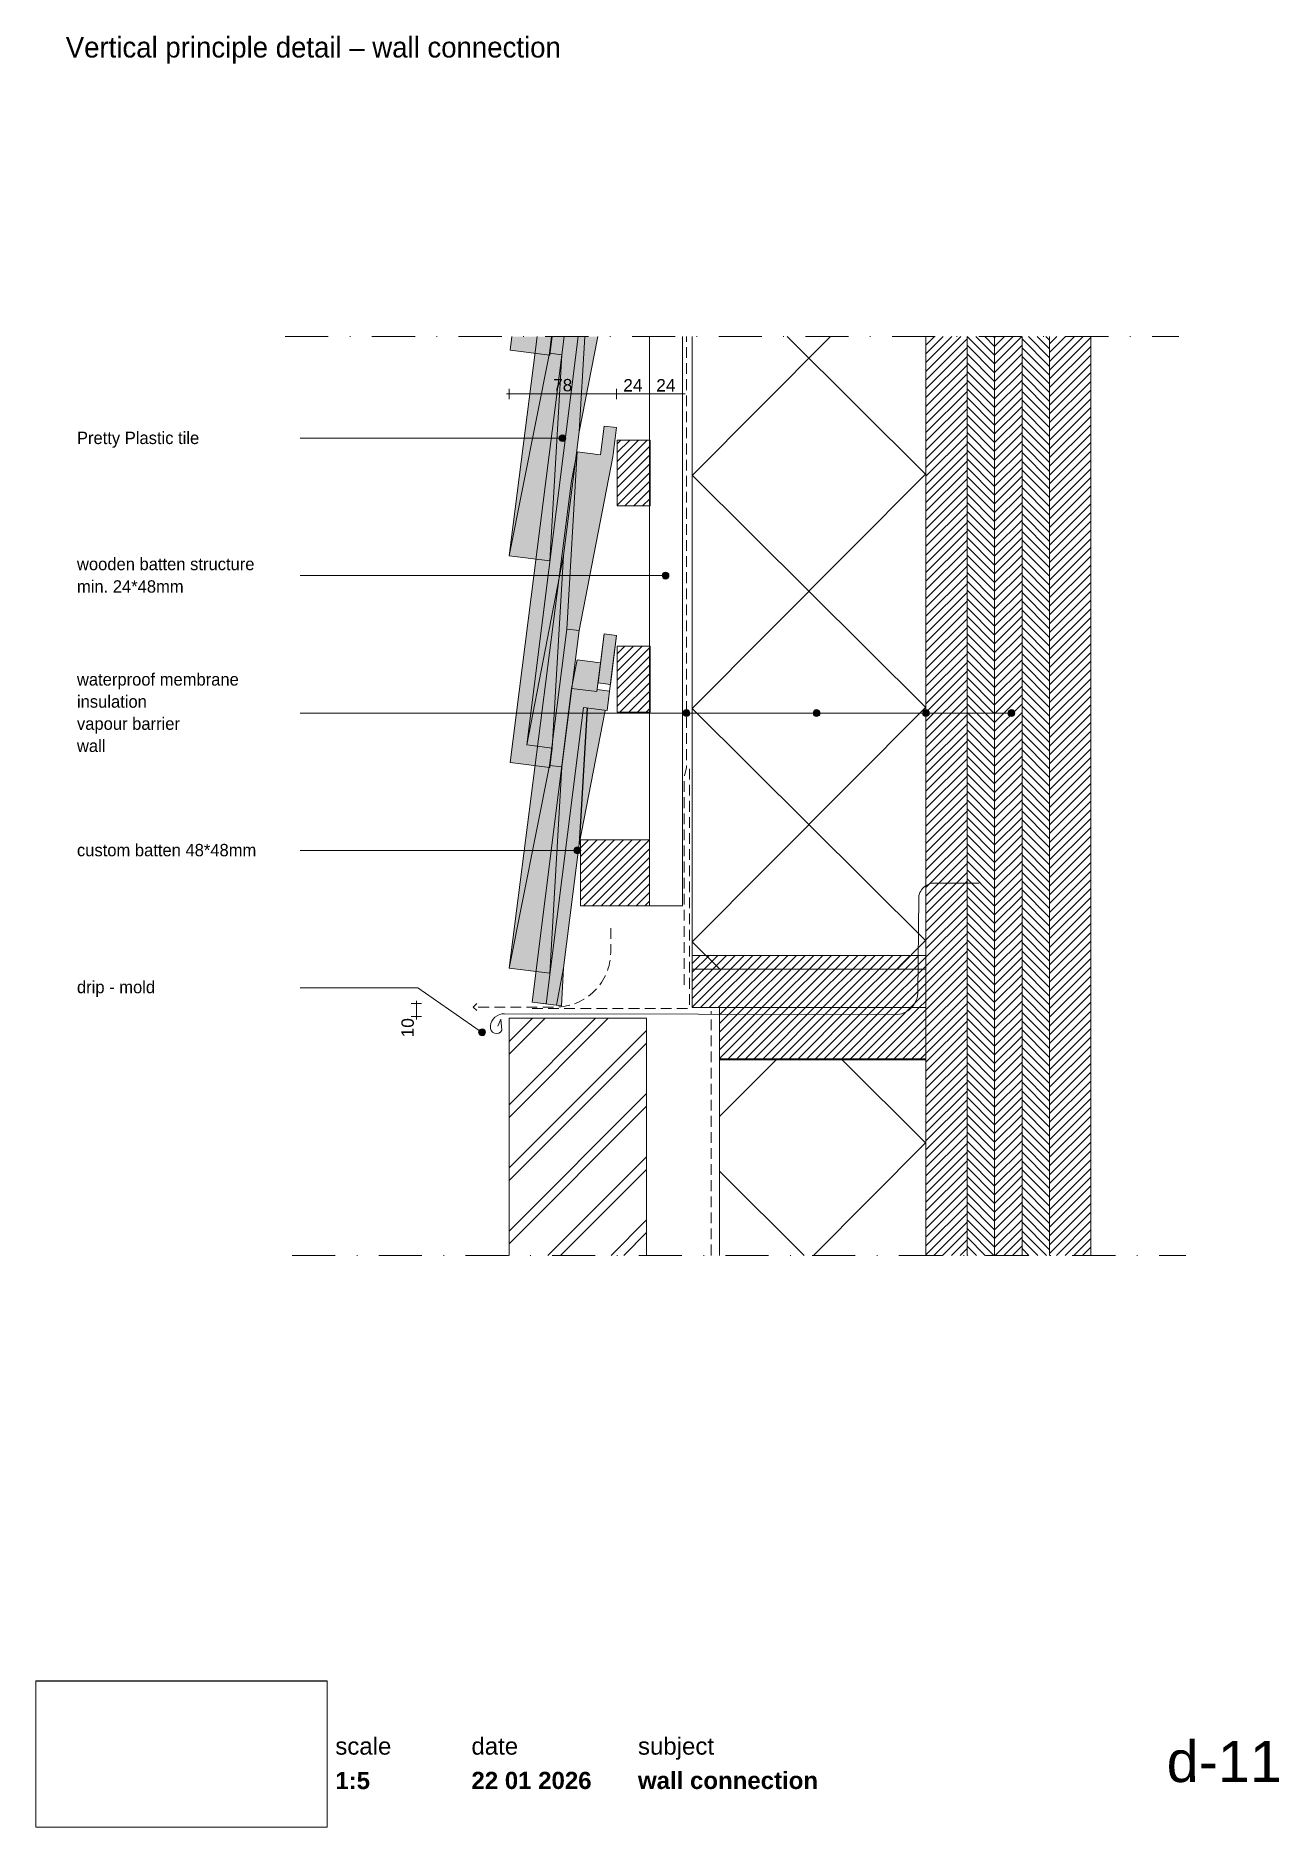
# Paper-space layout 'd-11 wall connection' of a CAD drawing. Header units: millimetres. Extents: x 14 to 195, y 11 to 272.
import ezdxf
from ezdxf.xclip import XClip

# ---------------------------------------------------------------- set-up
doc = ezdxf.new("R2010")
doc.units = ezdxf.units.MM
doc.header["$MEASUREMENT"] = 0
doc.header["$XCLIPFRAME"] = 0
for name, pattern in [('B0302', [12.51, 6.26, -3.125, 0, -3.125]), ('B0701', [2.3412, 1.56, -0.7812]), ('Wipeout_Contour', [1000, 0, -1000])]:
    doc.linetypes.add(name, pattern=pattern)
for name, color, linetype in [('#01', 7, 'Continuous'), ('00 tegels', 7, 'Continuous'), ('Dim - 1_50_100', 7, 'Continuous'), ('Info - 1_50_100', 7, 'Continuous'), ('Info - 1_5_10', 7, 'Continuous'), ('Info - Nederlands', 7, 'Continuous')]:
    doc.layers.add(name, color=color, linetype=linetype)
doc.styles.add('GENERATED_STYLE_1', font='HelveticaNeue.ttc')
doc.styles.add('GENERATED_STYLE_2', font='HelveticaNeue.ttc')
doc.styles.add('GENERATED_STYLE_3', font='Helvetica.ttc')
doc.styles.add('GENERATED_STYLE_4', font='')
doc.styles.get('GENERATED_STYLE_4').set_extended_font_data('Work Sans')
picture_1 = doc.add_image_def('image1.png', size_in_pixel=(317, 159))
pattern_1 = [(45, (-1918.2844, -121.5242), (-0.6363961, 0.6363961), [])]
pattern_2 = [(315, (-1918.2844, -121.5242), (0.6363961, 0.6363961), [])]

# ---------------------------------------------------------------- blocks, each defined once
blk = doc.blocks.new('Drawing_1_1', base_point=(-200, 60))
at = {"color": 2, "linetype": 'Continuous', "lineweight": 0}
for s, insert, char_height, attachment_point, style in [('\\A1;{\\pql;\\fHelvetica Neue|b0|i0|c0|p0;\\W1.000000;date}', (77.08, 24.14), 2.5, 1, 'GENERATED_STYLE_1'), ('\\A1;{\\pql;\\fHelvetica Neue|b0|i0|c0|p0;\\W1.000000;subject}', (101.31, 24.14), 2.5, 1, 'GENERATED_STYLE_1'), ('\\A1;{\\pqr;\\fHelvetica Neue|b0|i0|c0|p0;\\W1.000000;d-11}', (195, 23.65), 6, 3, 'GENERATED_STYLE_1'), ('\\A1;{\\pql;\\fHelvetica Neue|b1|i0|c0|p0;\\W1.000000;1:5}', (57.28, 19.12), 2.5, 1, 'GENERATED_STYLE_2'), ('\\A1;{\\pql;\\fHelvetica Neue|b1|i0|c0|p0;\\W1.000000;22 01 2026}', (77.08, 19.14), 2.5, 1, 'GENERATED_STYLE_2'), ('\\A1;{\\pql;\\fHelvetica Neue|b1|i0|c0|p0;\\W1.000000;wall connection}', (101.31, 19.14), 2.5, 1, 'GENERATED_STYLE_2')]:
    blk.add_mtext(s, dxfattribs=dict(at, insert=insert, char_height=char_height, attachment_point=attachment_point, style=style))
at = {"color": 254, "linetype": 'Wipeout_Contour', "lineweight": 0, "ltscale": 174.062972}
blk.add_wipeout([(13.71, 11.09), (56.11, 11.09), (56.11, 32.35), (13.71, 32.35)], dxfattribs=at)
at = {"color": 2, "linetype": 'Continuous', "lineweight": 0, "insert": (57.28, 24.14), "char_height": 2.5, "attachment_point": 1, "style": 'GENERATED_STYLE_1'}
blk.add_mtext('\\A1;{\\pql;\\fHelvetica Neue|b0|i0|c0|p0;\\W1.000000;scale}', dxfattribs=at)
at = {"color": 9, "lineweight": 0}
image = blk.add_image(picture_1, insert=(13.71, 11.09), size_in_units=(42.4, 21.27), dxfattribs=at)
image.set_boundary_path([(-0.5, -0.5), (316.5, 158.5)])
blk = doc.blocks.new('Drawing_2_1', base_point=(-1918.28, -121.52))
at = {"layer": '#01', "linetype": 'Continuous', "lineweight": 0, "true_color": 0x000000}
for points in [[(89.82, 213.23), (89.86, 213.04), (89.97, 212.88), (90.13, 212.77), (90.32, 212.73), (90.51, 212.77), (90.67, 212.88), (90.78, 213.04), (90.82, 213.23), (90.78, 213.42), (90.67, 213.58), (90.51, 213.69), (90.32, 213.73), (90.13, 213.69), (89.97, 213.58), (89.86, 213.42)], [(104.82, 193.23), (104.86, 193.04), (104.97, 192.88), (105.13, 192.77), (105.32, 192.73), (105.52, 192.77), (105.68, 192.88), (105.79, 193.04), (105.82, 193.23), (105.79, 193.42), (105.68, 193.58), (105.52, 193.69), (105.32, 193.73), (105.13, 193.69), (104.97, 193.58), (104.86, 193.42)], [(107.86, 173.23), (107.9, 173.04), (108.01, 172.88), (108.17, 172.77), (108.36, 172.73), (108.55, 172.77), (108.71, 172.88), (108.82, 173.04), (108.86, 173.23), (108.82, 173.42), (108.71, 173.58), (108.55, 173.69), (108.36, 173.73), (108.17, 173.69), (108.01, 173.58), (107.9, 173.42)], [(126.8, 173.23), (126.83, 173.04), (126.94, 172.88), (127.11, 172.77), (127.3, 172.73), (127.49, 172.77), (127.65, 172.88), (127.76, 173.04), (127.8, 173.23), (127.76, 173.42), (127.65, 173.58), (127.49, 173.69), (127.3, 173.73), (127.11, 173.69), (126.94, 173.58), (126.83, 173.42)], [(142.69, 173.23), (142.73, 173.04), (142.83, 172.88), (143, 172.77), (143.19, 172.73), (143.38, 172.77), (143.54, 172.88), (143.65, 173.04), (143.69, 173.23), (143.65, 173.42), (143.54, 173.58), (143.38, 173.69), (143.19, 173.73), (143, 173.69), (142.83, 173.58), (142.73, 173.42)], [(155.13, 173.23), (155.17, 173.04), (155.27, 172.88), (155.44, 172.77), (155.63, 172.73), (155.82, 172.77), (155.98, 172.88), (156.09, 173.04), (156.13, 173.23), (156.09, 173.42), (155.98, 173.58), (155.82, 173.69), (155.63, 173.73), (155.44, 173.69), (155.27, 173.58), (155.17, 173.42)], [(92, 153.23), (92.04, 153.04), (92.15, 152.88), (92.31, 152.77), (92.5, 152.73), (92.7, 152.77), (92.86, 152.88), (92.97, 153.04), (93, 153.23), (92.97, 153.42), (92.86, 153.58), (92.7, 153.69), (92.5, 153.73), (92.31, 153.69), (92.15, 153.58), (92.04, 153.42)], [(78.13, 126.77), (78.17, 126.58), (78.28, 126.41), (78.44, 126.31), (78.63, 126.27), (78.82, 126.31), (78.98, 126.41), (79.09, 126.58), (79.13, 126.77), (79.09, 126.96), (78.98, 127.12), (78.82, 127.23), (78.63, 127.27), (78.44, 127.23), (78.28, 127.12), (78.17, 126.96)]]:
    blk.add_hatch(color=18, dxfattribs=at).paths.add_polyline_path(points)
at = {"layer": '00 tegels', "linetype": 'Continuous', "lineweight": 0, "true_color": 0xffffff}
for points in [[(86.65, 228.02), (82.56, 196.11), (88.49, 195.36), (90.23, 225.38), (90.57, 228.02)], [(92.63, 228.02), (85.14, 168.6), (88.84, 168.13), (90.49, 196.14), (92.88, 214.74), (95.46, 228.02)], [(88.49, 135.36), (90.23, 165.38), (92.74, 185.22), (97.66, 210.53), (98.2, 214.77), (96.4, 215), (95.87, 210.79), (92.48, 211.22), (91.64, 207), (82.56, 136.11)], [(92.47, 180.97), (91.65, 176.8), (95.34, 176.34), (95.87, 180.55)], [(90.17, 130.62), (90.49, 136.14), (92.88, 154.74), (96.55, 173.62), (93.39, 174.02), (87.95, 130.9)]]:
    blk.add_hatch(color=7, dxfattribs=at).paths.add_polyline_path(points)
at = {"layer": '00 tegels', "linetype": 'Continuous', "lineweight": 0, "true_color": 0xe4e7e8}
for points in [[(82.73, 166.05), (88.49, 165.32), (88.84, 168.13), (85.14, 168.6), (92.63, 228.02), (90.55, 228.02)], [(82.73, 226.05), (88.49, 225.32), (88.83, 228.02), (82.98, 228.02)], [(98.19, 184.53), (96.4, 184.76), (95.5, 177.63), (97.29, 177.4)], [(91.65, 176.8), (85.9, 131.16), (87.95, 130.9), (93.39, 174.02), (96.82, 173.59), (97.17, 176.41), (95.38, 176.64), (95.34, 176.34)]]:
    blk.add_hatch(color=254, dxfattribs=at).paths.add_polyline_path(points)
at = {"layer": 'Info - 1_50_100', "linetype": 'Continuous', "lineweight": 0, "true_color": 0x000000}
h = blk.add_hatch(dxfattribs=at)
h.set_pattern_fill('415_Isolatie_ruit_0001', color=18, style=0, pattern_type=2)
h.set_pattern_definition([(45.152, (109.188, 241.745), (-16.9703, 16.8807), []), (135.152, (109.188, 241.745), (16.9703, 17.0605), [])])
h.paths.add_polyline_path([(143.19, 228.02), (109.19, 228.02), (109.19, 135.95), (143.19, 135.95)])
h = blk.add_hatch(dxfattribs=at)
h.set_pattern_fill('310_Naaldhout__01__0001', color=18, style=0, pattern_type=2)
h.set_pattern_definition(pattern_1)
h.paths.add_polyline_path([(143.19, 94.3), (149.19, 94.3), (149.19, 228.02), (143.19, 228.02)])
h = blk.add_hatch(dxfattribs=at)
h.set_pattern_fill('310_Naaldhout__02__0001', color=18, style=0, pattern_type=2)
h.set_pattern_definition(pattern_2)
h.paths.add_polyline_path([(149.19, 94.3), (153.19, 94.3), (153.19, 228.02), (149.19, 228.02)])
h = blk.add_hatch(dxfattribs=at)
h.set_pattern_fill('310_Naaldhout__01__0001', color=18, style=0, pattern_type=2)
h.set_pattern_definition(pattern_1)
h.paths.add_polyline_path([(153.19, 94.3), (157.19, 94.3), (157.19, 228.02), (153.19, 228.02)])
h = blk.add_hatch(dxfattribs=at)
h.set_pattern_fill('310_Naaldhout__02__0001', color=18, style=0, pattern_type=2)
h.set_pattern_definition(pattern_2)
h.paths.add_polyline_path([(157.19, 94.3), (161.19, 94.3), (161.19, 228.02), (157.19, 228.02)])
h = blk.add_hatch(dxfattribs=at)
h.set_pattern_fill('310_Naaldhout__01__0001', color=18, style=0, pattern_type=2)
h.set_pattern_definition(pattern_1)
h.paths.add_polyline_path([(161.19, 94.3), (167.19, 94.3), (167.19, 228.02), (161.19, 228.02)])
h = blk.add_hatch(dxfattribs=at)
h.set_pattern_fill('310_Naaldhout__01__0001', color=18, style=0, pattern_type=2)
h.set_pattern_definition(pattern_1)
h.paths.add_polyline_path([(109.19, 137.95), (109.19, 130.35), (143.19, 130.35), (143.19, 137.95)])
h = blk.add_hatch(dxfattribs=at)
h.set_pattern_fill('145_Baksteen_0001', color=18, style=0, pattern_type=2)
h.set_pattern_definition([(45, (-1918.2844, -121.524), (-4.596194, 4.596194), []), (45, (-1919.2037, -120.605), (-4.596194, 4.596194), [])])
h.paths.add_polyline_path([(102.56, 128.81), (82.56, 128.81), (82.56, 94.3), (102.56, 94.3)])
h = blk.add_hatch(dxfattribs=at)
h.set_pattern_fill('310_Naaldhout__01__0001', color=18, style=0, pattern_type=2)
h.set_pattern_definition(pattern_1)
h.paths.add_polyline_path([(113.19, 130.35), (113.19, 122.75), (143.19, 122.75), (143.19, 130.35)])
h = blk.add_hatch(dxfattribs=at)
h.set_pattern_fill('415_Isolatie_ruit_0001', color=18, style=0, pattern_type=2)
h.set_pattern_definition([(45.152, (109.188, -25.28), (-16.9703, 16.8807), []), (135.152, (109.188, -25.28), (16.9703, 17.0605), [])])
h.paths.add_polyline_path([(113.19, 122.9), (113.19, 94.3), (143.19, 94.3), (143.19, 122.9)])
at = {"layer": 'Info - 1_5_10', "linetype": 'Continuous', "lineweight": 0, "true_color": 0x99a3a6}
h = blk.add_hatch(dxfattribs=at)
h.set_pattern_fill('310_Naaldhout__01__0001', color=253, style=0, pattern_type=2)
h.set_pattern_definition(pattern_1)
h.paths.add_polyline_path([(98.27, 212.96), (98.27, 203.36), (103.07, 203.36), (103.07, 212.96)])
h = blk.add_hatch(dxfattribs=at)
h.set_pattern_fill('310_Naaldhout__01__0001', color=253, style=0, pattern_type=2)
h.set_pattern_definition(pattern_1)
h.paths.add_polyline_path([(98.27, 182.96), (98.27, 173.36), (103.07, 173.36), (103.07, 182.96)])
h = blk.add_hatch(dxfattribs=at)
h.set_pattern_fill('310_Naaldhout__01__0001', color=253, style=0, pattern_type=2)
h.set_pattern_definition(pattern_1)
h.paths.add_polyline_path([(92.95, 154.76), (92.95, 145.16), (102.99, 145.16), (102.99, 154.76)])
at = {"layer": '#01', "color": 9, "linetype": 'Continuous', "lineweight": 0}
for p, q in [((89.82, 213.23), (52.15, 213.23)), ((104.82, 193.23), (52.15, 193.23)), ((142.69, 173.23), (52.15, 173.23)), ((107.86, 173.23), (52.15, 173.23)), ((155.13, 173.23), (64.59, 173.23)), ((126.8, 173.23), (68.97, 173.23)), ((92, 153.23), (52.15, 153.23)), ((69.26, 133.23), (52.15, 133.23)), ((78.22, 127.05), (69.26, 133.23)), ((85.9, 131.16), (90.17, 130.62)), ((167.19, 122.78), (167.19, 94.3))]:
    blk.add_line(p, q, dxfattribs=at)
at = {"layer": '#01', "color": 2, "linetype": 'B0701', "lineweight": 0, "flags": 128}
blk.add_lwpolyline([(85.9, 130.25), (108.79, 130.25), (108.79, 165.13)], dxfattribs=at)
at = {"layer": '#01', "color": 1, "linetype": 'Continuous', "lineweight": 0}
for centre in [(90.32, 213.23), (105.32, 193.23), (108.36, 173.23), (127.3, 173.23), (143.19, 173.23), (155.63, 173.23), (92.5, 153.23), (78.63, 126.77)]:
    blk.add_circle(centre, 0.5, dxfattribs=at)
at = {"layer": '00 tegels', "color": 253, "linetype": 'Continuous', "lineweight": 0, "true_color": 0x99a3a6}
for p, q in [((82.56, 196.11), (86.65, 228.02)), ((88.44, 225.61), (88.74, 228.02)), ((88.74, 228.02), (88.44, 225.61)), ((90.57, 228.02), (90.23, 225.38)), ((82.56, 196.11), (88.44, 225.61)), ((88.44, 225.61), (82.56, 196.11)), ((90.23, 225.38), (88.44, 225.61)), ((88.44, 225.61), (90.23, 225.38)), ((90.23, 225.38), (88.49, 195.36)), ((95.87, 210.79), (96.4, 215)), ((96.4, 215), (98.2, 214.77)), ((98.2, 214.77), (97.66, 210.53)), ((90.94, 185.45), (92.48, 211.22)), ((92.48, 211.22), (90.94, 185.45)), ((91.64, 207), (92.48, 211.22)), ((92.48, 211.22), (95.87, 210.79)), ((97.66, 210.53), (92.74, 185.22)), ((82.56, 136.11), (91.64, 207)), ((88.49, 195.36), (82.56, 196.11)), ((88.44, 165.61), (90.94, 185.45)), ((90.94, 185.45), (88.44, 165.61)), ((92.74, 185.22), (90.23, 165.38)), ((92.74, 185.22), (90.94, 185.45)), ((90.94, 185.45), (92.74, 185.22)), ((82.56, 136.11), (88.44, 165.61)), ((88.44, 165.61), (82.56, 136.11)), ((90.23, 165.38), (88.44, 165.61)), ((88.44, 165.61), (90.23, 165.38)), ((90.23, 165.38), (88.49, 135.36)), ((88.49, 135.36), (82.56, 136.11))]:
    blk.add_line(p, q, dxfattribs=at)
at = {"layer": '00 tegels', "color": 2, "linetype": 'Continuous', "lineweight": 0}
for p, q in [((82.73, 166.05), (90.55, 228.02)), ((82.73, 226.05), (82.98, 228.02)), ((92.63, 228.02), (85.14, 168.6)), ((88.83, 228.02), (88.49, 225.32)), ((88.49, 225.32), (82.73, 226.05)), ((95.92, 180.94), (96.4, 184.76)), ((96.4, 184.76), (98.19, 184.53)), ((98.19, 184.53), (97.71, 180.72)), ((95.34, 176.34), (95.82, 180.15)), ((97.61, 179.93), (96.82, 173.59)), ((85.9, 131.16), (91.65, 176.8)), ((91.65, 176.8), (95.34, 176.34)), ((93.39, 174.02), (87.95, 130.9)), ((96.82, 173.59), (93.39, 174.02)), ((85.14, 168.6), (88.84, 168.13)), ((88.84, 168.13), (88.49, 165.32)), ((88.49, 165.32), (82.73, 166.05))]:
    blk.add_line(p, q, dxfattribs=at)
at = {"layer": '00 tegels', "color": 9, "linetype": 'Continuous', "lineweight": 0}
for p, q in [((95.46, 228.02), (92.76, 214.15)), ((92.76, 214.15), (93.58, 228.02)), ((90.49, 196.14), (92.76, 214.15)), ((85.14, 168.6), (90.49, 196.14)), ((90.49, 196.14), (88.84, 168.13)), ((92.47, 180.97), (91.65, 176.8)), ((95.87, 180.54), (92.47, 180.97)), ((95.92, 180.94), (95.82, 180.15)), ((97.71, 180.72), (97.61, 179.93)), ((96.55, 173.62), (92.76, 154.15)), ((92.79, 154.15), (93.95, 173.95)), ((88.84, 168.13), (85.14, 168.6)), ((90.49, 136.14), (92.76, 154.15)), ((89.44, 130.71), (90.49, 136.14)), ((90.49, 136.14), (90.17, 130.62))]:
    blk.add_line(p, q, dxfattribs=at)
at = {"layer": '00 tegels', "color": 2, "linetype": 'Continuous', "lineweight": 0, "flags": 128}
for points in [[(98.19, 184.53), (96.4, 184.76), (95.5, 177.63), (97.29, 177.4)], [(91.65, 176.8), (85.9, 131.16), (87.95, 130.9), (93.39, 174.02), (96.82, 173.59), (97.17, 176.41), (95.38, 176.64), (95.34, 176.34)]]:
    blk.add_lwpolyline(points, close=True, dxfattribs=at)
at = {"layer": '00 tegels', "color": 9, "linetype": 'Continuous', "lineweight": 0, "flags": 128}
for points in [[(95.87, 180.54), (92.47, 180.97), (91.65, 176.8)], [(95.73, 179.42), (95.6, 178.42)], [(96.55, 173.62), (92.76, 154.15), (93.93, 173.95)], [(90.49, 136.14), (92.76, 154.15)]]:
    blk.add_lwpolyline(points, dxfattribs=at)
at = {"layer": 'Dim - 1_50_100', "color": 1, "linetype": 'Continuous', "lineweight": 0}
for p, q in [((82.16, 219.66), (82.56, 219.66)), ((82.56, 218.91), (82.56, 220.41)), ((82.56, 219.66), (98.19, 219.66)), ((98.19, 218.91), (98.19, 220.41)), ((98.19, 219.66), (102.99, 219.66)), ((102.99, 218.91), (102.99, 220.41)), ((102.99, 219.66), (107.79, 219.66)), ((107.79, 218.91), (107.79, 220.41)), ((107.79, 219.66), (108.19, 219.66)), ((69.83, 130.96), (68.33, 130.96)), ((69.08, 130.96), (69.08, 131.36)), ((69.08, 129.05), (69.08, 130.96)), ((69.83, 129.05), (68.33, 129.05)), ((69.08, 128.65), (69.08, 129.05))]:
    blk.add_line(p, q, dxfattribs=at)
at = {"layer": 'Info - 1_50_100', "color": 3, "linetype": 'Continuous', "lineweight": 0}
blk.add_line((143.19, 130.38), (143.19, 228.02), dxfattribs=at)
at = {"layer": 'Info - 1_50_100', "color": 9, "linetype": 'Continuous', "lineweight": 0}
for q in [(77.85, 130.94), (77.85, 129.94)]:
    blk.add_line((77.35, 130.44), q, dxfattribs=at)
at = {"layer": 'Info - 1_50_100', "color": 9, "linetype": 'Continuous', "lineweight": 0, "flags": 128}
for points in [[(107.79, 228.02), (107.79, 145.16), (102.99, 145.16), (102.99, 228.02)], [(143.19, 94.3), (143.19, 228.02)], [(149.19, 228.02), (149.19, 94.3)], [(149.19, 94.3), (149.19, 228.02)], [(153.19, 228.02), (153.19, 94.3)], [(153.19, 94.3), (153.19, 228.02)], [(157.19, 228.02), (157.19, 94.3)], [(157.19, 94.3), (157.19, 228.02)], [(161.19, 228.02), (161.19, 94.3)], [(161.19, 94.3), (161.19, 228.02)], [(167.19, 228.02), (167.19, 94.3)]]:
    blk.add_lwpolyline(points, dxfattribs=at)
at = {"layer": 'Info - 1_50_100', "color": 2, "linetype": 'B0701', "lineweight": 0, "flags": 128}
for points in [[(108.03, 133.65), (108.03, 163.77), (108.36, 165.29), (108.36, 228.02)], [(111.94, 94.3), (111.94, 129.85)]]:
    blk.add_lwpolyline(points, dxfattribs=at)
at = {"layer": 'Info - 1_50_100', "color": 1, "linetype": 'Continuous', "lineweight": 0, "flags": 128}
for points in [[(143.19, 228.02), (143.19, 135.95), (109.19, 135.95), (109.19, 228.02)], [(113.19, 94.3), (113.19, 122.9), (143.19, 122.9), (143.19, 94.3)]]:
    blk.add_lwpolyline(points, dxfattribs=at)
at = {"layer": 'Info - 1_50_100', "color": 4, "linetype": 'Continuous', "lineweight": 0, "flags": 128}
for points in [[(143.19, 228.02), (143.19, 94.3)], [(167.19, 94.3), (167.19, 228.02)]]:
    blk.add_lwpolyline(points, dxfattribs=at)
at = {"layer": 'Info - 1_50_100', "color": 1, "linetype": 'Continuous', "lineweight": 0, "flags": 128}
blk.add_lwpolyline([(150.94, 148.49), (144.75, 148.47, 0.414214), (142.15, 146.46), (142.03, 132.39, -0.414214), (138.35, 129.34), (81.9, 129.45, 0.413443), (79.86, 127.64, 0.863633), (81.52, 127.06), (81.35, 128.69), (80.91, 127.68)], format="xyb", dxfattribs=at)
at = {"layer": 'Info - 1_50_100', "color": 9, "linetype": 'B0701', "lineweight": 0, "flags": 128}
blk.add_lwpolyline([(97.34, 141.93), (97.34, 138.44, -0.414214), (89.34, 130.44), (77.35, 130.44)], format="xyb", dxfattribs=at)
at = {"layer": 'Info - 1_50_100', "color": 2, "linetype": 'Continuous', "lineweight": 0, "flags": 128}
for points in [[(109.19, 137.95), (109.19, 130.35), (143.19, 130.35), (143.19, 137.95)], [(113.19, 130.35), (113.19, 122.75), (143.19, 122.75), (143.19, 130.35)]]:
    blk.add_lwpolyline(points, close=True, dxfattribs=at)
blk.add_lwpolyline([(82.56, 94.3), (82.56, 128.81), (102.56, 128.81), (102.56, 94.3)], dxfattribs=at)
at = {"layer": 'Info - 1_5_10', "color": 1, "linetype": 'Continuous', "lineweight": 0, "flags": 128}
for points in [[(98.27, 212.96), (103.07, 212.96), (103.07, 203.36), (98.27, 203.36)], [(98.27, 182.96), (103.07, 182.96), (103.07, 173.36), (98.27, 173.36)], [(92.95, 154.76), (102.99, 154.76), (102.99, 145.16), (92.95, 145.16)]]:
    blk.add_lwpolyline(points, close=True, dxfattribs=at)
at = {"layer": 'Dim - 1_50_100', "color": 2, "linetype": 'Continuous', "lineweight": 0, "char_height": 1.8, "width": 2.8266, "attachment_point": 7, "style": 'GENERATED_STYLE_3'}
for s, insert in [('\\A1;{\\pql;\\fHelvetica|b0|i0|c0|p0;\\W1.000000;78}', (88.96, 220.02)), ('\\A1;{\\pql;\\fHelvetica|b0|i0|c0|p0;\\W1.000000;24}', (99.17, 220.02)), ('\\A1;{\\pql;\\fHelvetica|b0|i0|c0|p0;\\W1.000000;24}', (103.97, 220.02))]:
    blk.add_mtext(s, dxfattribs=dict(at, insert=insert))
at = {"layer": 'Dim - 1_50_100', "color": 2, "linetype": 'Continuous', "lineweight": 0, "insert": (68.72, 126.03), "char_height": 1.8, "width": 2.8266, "attachment_point": 7, "rotation": 90, "style": 'GENERATED_STYLE_3'}
blk.add_mtext('\\A1;{\\pql;\\fHelvetica|b0|i0|c0|p0;\\W1.000000;10}', dxfattribs=at)
at = {"layer": 'Info - Nederlands', "color": 2, "linetype": 'Continuous', "lineweight": 0, "char_height": 1.8, "attachment_point": 4, "style": 'GENERATED_STYLE_4'}
for s, insert in [('\\A1;{\\pql;\\fWork Sans|b0|i0|c0|p0;\\W1.000000;Pretty Plastic tile }', (19.69, 213)), ('\\A1;{\\pql;\\fWork Sans|b0|i0|c0|p0;\\W1.000000;drip - mold}', (19.69, 133.08))]:
    blk.add_mtext(s, dxfattribs=dict(at, insert=insert))
at = {"layer": 'Info - Nederlands', "color": 2, "linetype": 'Continuous', "lineweight": 0, "char_height": 1.8, "width": 30.8877, "attachment_point": 4, "style": 'GENERATED_STYLE_4'}
for s, insert, line_spacing_factor in [('\\A1;{\\pql;\\fWork Sans|b0|i0|c0|p0;\\W1.000000;wooden batten structure\\P\\pql;\\fWork Sans|b0|i0|c0|p0;\\W1.000000;min. 24*48mm}', (19.69, 193.27), 1.089132), ('\\A1;{\\pql;\\fWork Sans|b0|i0|c0|p0;\\W1.000000;custom batten 48*48mm}', (19.69, 153.27), 1.144272)]:
    blk.add_mtext(s, dxfattribs=dict(at, insert=insert, line_spacing_factor=line_spacing_factor))
at = {"layer": 'Info - Nederlands', "color": 2, "linetype": 'Continuous', "lineweight": 0, "insert": (19.69, 173.28), "char_height": 1.8, "attachment_point": 4, "line_spacing_factor": 1.07353, "style": 'GENERATED_STYLE_4'}
blk.add_mtext('\\A1;{\\pql;\\fWork Sans|b0|i0|c0|p0;\\W1.000000;waterproof membrane\\P\\pql;\\fWork Sans|b0|i0|c0|p0;\\W1.000000;insulation\\P\\pql;\\fWork Sans|b0|i0|c0|p0;\\W1.000000;vapour barrier\\P\\pql;\\fWork Sans|b0|i0|c0|p0;\\W1.000000;wall}', dxfattribs=at)

psp = doc.layouts.new('d-11 wall connection')

# ---------------------------------------------------------------- linework, layer by layer
at = {"layer": '#01', "color": 3, "linetype": 'B0302', "lineweight": 0}
for p, q in [((50, 228.02), (180, 228.02)), ((51.01, 94.3), (181.01, 94.3))]:
    psp.add_line(p, q, dxfattribs=at)

# ---------------------------------------------------------------- block references
at = {"color": 4, "linetype": 'Continuous', "lineweight": 0}
ref = psp.add_blockref('Drawing_2_1', (-1918.28, -121.52), dxfattribs=at)
XClip(ref).set_block_clipping_path([(13.8056153846, 94.2964502716), (197.2042659425, 228.0214961829)])
ref = psp.add_blockref('Drawing_1_1', (-200, 60), dxfattribs=at)
XClip(ref).set_block_clipping_path([(-287.3178906032, -75.7273941135), (502.7286062445, 56.3449743075)])

# ---------------------------------------------------------------- texts
at = {"layer": 'Info - 1_5_10', "color": 2, "linetype": 'Continuous', "lineweight": 0, "insert": (18.06, 267.72), "char_height": 3, "attachment_point": 7, "style": 'GENERATED_STYLE_4'}
psp.add_mtext('\\A1;{\\pql;\\fWork Sans|b0|i0|c0|p0;\\W1.000000;Vertical principle detail – wall connection}', dxfattribs=at)

doc.saveas('drawing.dxf')
